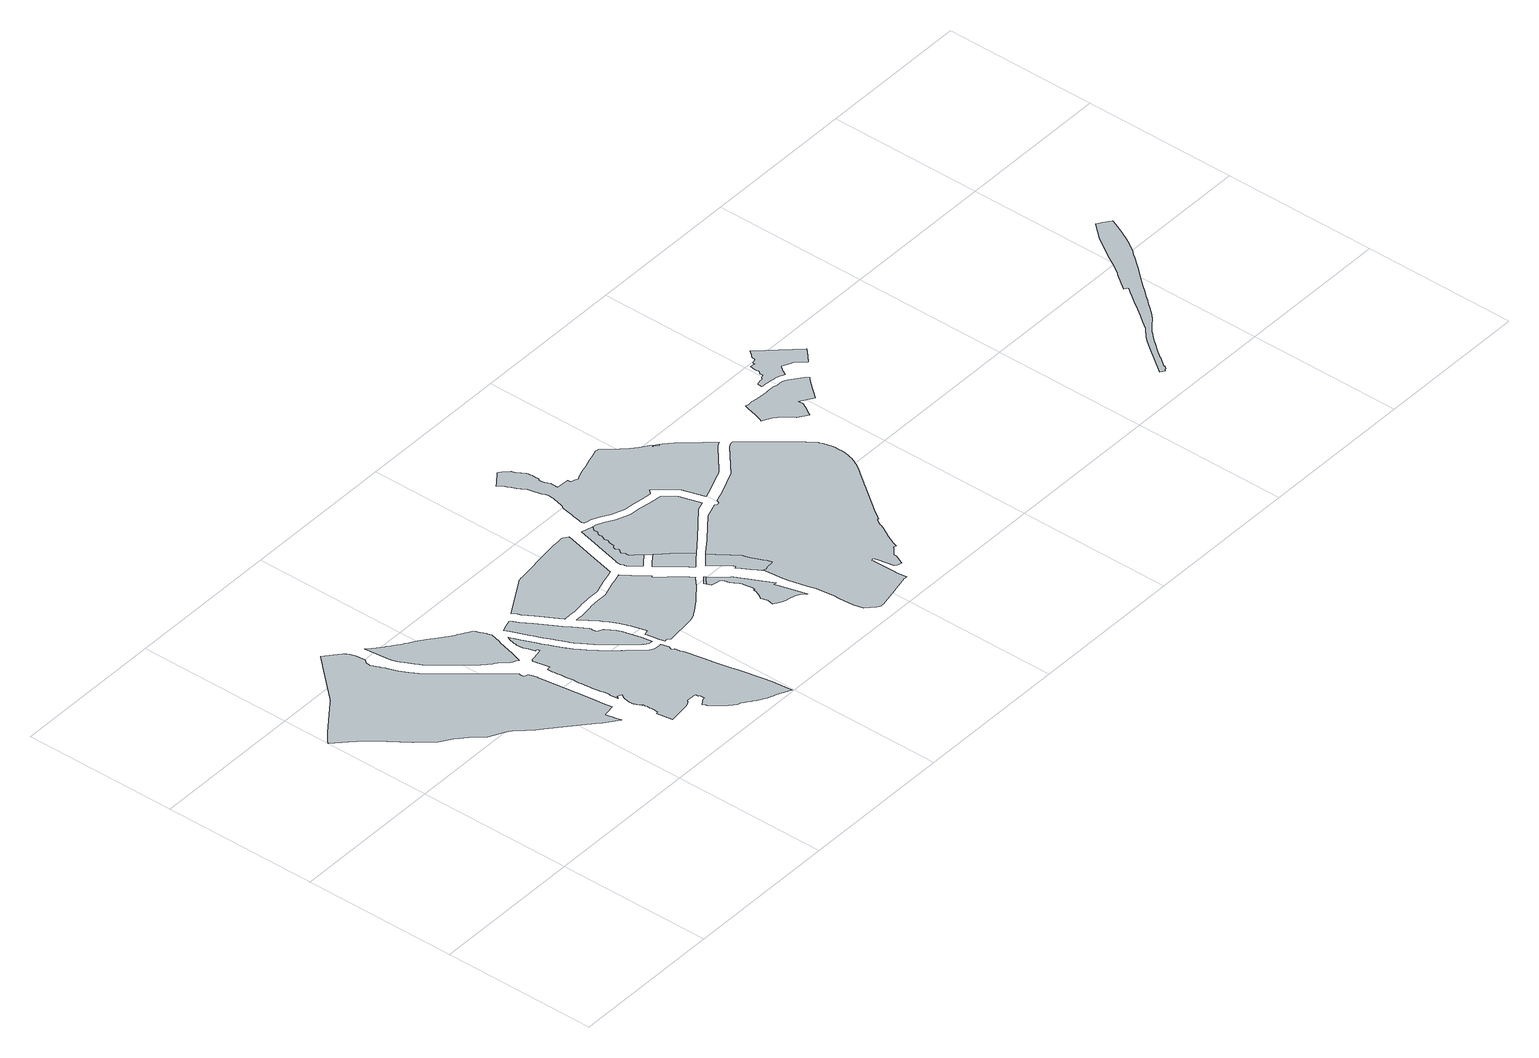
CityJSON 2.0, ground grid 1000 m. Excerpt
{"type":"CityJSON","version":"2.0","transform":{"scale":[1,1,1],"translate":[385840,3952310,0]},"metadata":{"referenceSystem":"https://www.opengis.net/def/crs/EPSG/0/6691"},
"CityObjects":{
"object1":{"type":"GenericCityObject","attributes":{"class":"25","urbanPlanType":"21","prefecture":"13","city":"13100"},"geometry":[{"type":"MultiSurface","lod":"0","boundaries":[[[0,1,2,3,4,5,6,7,8,9,10,11,12,13,14,15,16,17,18,19,20,21,22,23,24,25,26,27,28,29,30,31,32,33,34,35,36,37,38,39,40,41,42,43,44,45,46,47,48,49,50,51,52,53,54,55,56,57,58,59,60,61,62,63,64,65,66,67,68,69,70,71,72,73,74,75,76,77,78,79,80,81,82,83,84,85,86,87,88,89,90,91,92,93,94,95,96,97,98,99,100,101,102,103,104,105,106,107,108,109,110,111,112,113,114,115,116,117,118,119,120,121,122,123,124,125,126,127,128,129,130,131,132,133,134,135,136,137,138,139,140,141,142,143,144,145,146,147,148]]]}]},
"object2":{"type":"GenericCityObject","attributes":{"class":"25","urbanPlanType":"21","prefecture":"13","city":"13100"},"geometry":[{"type":"MultiSurface","lod":"0","boundaries":[[[149,150,151,152,153,154,155,156,157,158,159,160,161,162,163,164,165,166,167,168,169,170,171,172,173,174,175,176,177,178,179,180,181,182,183,184,185,186,187,188,189,190,191,192,193,194,195,196,197,198,199,200,201,202,203,204,205,206,207,208,209,210,211,212,213,214,215,216,217,218,219,220,221,222,223,224,225,226,227,228,229,230,231,232,233,234,235,236,237,238,239,240,241,242,243,244,245,246,247,248,249,250,251,252,253,254,255,256]]]}]},
"object3":{"type":"GenericCityObject","attributes":{"class":"25","urbanPlanType":"21","prefecture":"13","city":"13100"},"geometry":[{"type":"MultiSurface","lod":"0","boundaries":[[[257,258,259,260,261,262,263,264,265,266,267,268,269,270,271,272,273,274,275,276,277,278,279,280,281,282,283,284,285,286,287,288,289,290,291,292,293,294,295,296,297,298,299,300,301,302,303,304,305,306,307,308,309,310,311,312,313,314,315,316,317,318,319,320,321,322,323,324,325,326,327,328,329,330,331,332,333,334,335,336,337,338,339,340,341,342,343,344,345,346,347,348,349,350,351,352,353,354,355,356,357,358,359,360,361,362,363,364,365,366,367,368,369,370,371,372,373,374,375,376,377,378,379,380,381,382,383,384,385,386,387,388,389,390,391,392,393,394,395,396,397,398,399,400,401,402,403,404,405,406,407,408,409,410,411,412,413,414,415,416,417,418,419,420,421,422,423,424,425,426,427,428,429,430,431,432,433,434,435,436,437,438,439,440,441,442,443,444,445,446,447,448,449,450,451,452,453,454,455,456,457,458,459,460,461,462,463,464,465,466,467,468,469,470,471,472,473,474,475,476,477,478,479,480,481,482,483,484,485,486,487,488,489,490,491,492,493,494,495,496,497,498,499,500,501,502,503,504,505,506,507,508,509,510,511,512,513,514,515,516,517,518,519,520,521,522,523,524,525,526,527,528,529]]]}]},
"object4":{"type":"GenericCityObject","attributes":{"class":"25","urbanPlanType":"21","prefecture":"13","city":"13100"},"geometry":[{"type":"MultiSurface","lod":"0","boundaries":[[[530,531,532,533,534,535,536,537,538,539,540,541,542,543,544,545,546,547,548,549,550,551,552,553,554,555,556,557,558,559,560,561,562,563,564,565,566,567,568,569,570,571,572,573,574,575,576,577,578,579,580,581,582,583,584,585,586,587,588,589,590,591,592,593,594,595,596,597,598,599,600,601,602,603,604,605,606,607,608,609,610,611,612,613,614,615,616,617,618,619,620,621,622,623,624,625,626,627,628,629,630,631,632,633,634,635,636,637,638,639,640,641,642,643,644,645,646,647,648]]]}]},
"object5":{"type":"GenericCityObject","attributes":{"class":"25","urbanPlanType":"21","prefecture":"13","city":"13100"},"geometry":[{"type":"MultiSurface","lod":"0","boundaries":[[[649,650,651,652,653,654,655,656,657,658,659,660,661,662,663,664,665,666,667,668,669,670,671,672,673,674,675,676,677,678,679,680,681,682,683,684,685,686,687,688,689,690,691,692,693,694,695,696,697,698,699,700,701,702,703,704,705,706,707,708,709,710,711,712,713,714,715,716,717,718,719,720,721,722,723,724,725,726,727,728,729,730,731,732,733,734,735,736,737,738,739,740,741,742,743,744,745,746,747,748]]]}]},
"object6":{"type":"GenericCityObject","attributes":{"class":"25","urbanPlanType":"21","prefecture":"13","city":"13100"},"geometry":[{"type":"MultiSurface","lod":"0","boundaries":[[[749,750,751,752,753,754,755,756,757,758,759,760,761,762,763,764,765,766,767,768,769,770,771,772,773,774,775,776,777,778,779,780,781,782,783,784,785,786,787,788,789,790,791,792,793,794,795,796,797,798,799,800,801,802,803,804,805,806,807,808,809,810,811,812,813,814,815,816,817,818,819,820,821,822,823,824,825,826,827,828,829,830,831,832,833,834,835,836,837,838,839,840,841,842,843,844,845,846,847,848,849,850,851,852,853,854,855,856,857,858,859,860,861,862,863,864,865,866,867,868,869,870,871,872,873,874,875,876,877,878,879,880,881,882,883,884,885,886,887,888,889,890]]]}]},
"object7":{"type":"GenericCityObject","attributes":{"class":"24","urbanPlanType":"21","prefecture":"13","city":"13100"},"geometry":[{"type":"MultiSurface","lod":"0","boundaries":[[[891,892,893,894,895,896,897,898,899,900,901,902,903,904,905,906,907,908,909,910,911,912]]]}]},
"object8":{"type":"GenericCityObject","attributes":{"class":"25","urbanPlanType":"21","prefecture":"13","city":"13100"},"geometry":[{"type":"MultiSurface","lod":"0","boundaries":[[[913,914,915,916,912,911,910,909,917,918,919,920,921,922,923,924,925,926,927,928,929,930,931,932,933,934,935,936,937,938,939,940,941,942,943,944,945,946,947,948,949,950,951,952,953,954,955,956,957,958,959,960,961,962,963]]]}]},
"object9":{"type":"GenericCityObject","attributes":{"class":"25","urbanPlanType":"21","prefecture":"13","city":"13100"},"geometry":[{"type":"MultiSurface","lod":"0","boundaries":[[[964,965,966,967,968,969,970,971,972,973,974,975,976,977,978,979,980,981,982,983,984,985,986,987,988,989,990,991,992,993,994,995,996,997,998,999,1000,1001,1002,1003,1004,1005,1006,1007,1008,1009,1010,1011,1012,1013,1014,1015,1016,1017,1018,1019,1020,1021,1022,1023,1024,1025,1026,1027,1028,1029,1030,1031,1032,1033,1034,1035,1036,1037,1038,1039,1040,1041,1042,1043,1044,1045,1046,1047,1048,1049,1050,1051,1052,1053,1054,1055,1056,1057,1058,1059,1060,1061,1062,1063]]]}]},
"object10":{"type":"GenericCityObject","attributes":{"class":"25","urbanPlanType":"21","prefecture":"13","city":"13100"},"geometry":[{"type":"MultiSurface","lod":"0","boundaries":[[[1064,1065,1066,1067,1068,1069,1070,1071,1072,1073,1074,1075,1076,1077,1078,1079,1080,1081,1082,1083,1084,1085,1086,1087,1088,1089,1090,1091,1092,1093,1094,1095,1096,1097,1098]]]}]},
"object11":{"type":"GenericCityObject","attributes":{"class":"25","urbanPlanType":"21","prefecture":"13","city":"13100"},"geometry":[{"type":"MultiSurface","lod":"0","boundaries":[[[1099,1100,1101,1102,1103,1104,1105,1106,1107,1108,1109,1110,1111,1112,1113,1114,1115,1116,1117,1118,1119,1120,1121,1122,1123,1124,1125,1126,1127,1128,1129,1130,1131,1132,1133,1134,1135,1136,1137,1138,1139,1140,1141,1142,1143,1144]]]}]},
"object12":{"type":"GenericCityObject","attributes":{"class":"25","urbanPlanType":"21","prefecture":"13","city":"13100"},"geometry":[{"type":"MultiSurface","lod":"0","boundaries":[[[1145,1146,1147,1148,1149,1150,1151,1152,1153,1154,1155,1156,1157,1158,1159,1063,1062,1061,1060,1059,1058,1057,1056,1055,1054,1053,1052,1051,1050,1049,1048,1047,1046,1045,1044,1043,1042,1041,1040,1039,1038,1037,1036,1035,1034,1033,1032,1031,1030,1029,1028,1027,1026,1025,1024,1023,1022,1021,1020,1019,1018,1017,1016,1015,1014,1013,1012,1011,1010,1009,1008,1007,1006,1005,1004,1003,1002,1001,1000,999,998,997,996,995,1160,1074,1073,1072,1071,1070,1069,1068,1067,1066,1065,1064,1098]]]}]},
"object13":{"type":"GenericCityObject","attributes":{"class":"25","urbanPlanType":"21","prefecture":"13","city":"13100"},"geometry":[{"type":"MultiSurface","lod":"0","boundaries":[[[1161,1162,1163,1164,1165,1166,1167,1168,1169,1170,1171,1172,1173,1174,1175,1176,1177,1178,1179,1180,1181,1182,1183,1184,1185,1186,1187,1188,1189,1190,1191,1192,1193,1194,1195,1196,1197,1198,1199,1200,1201,1202,1203,1204,1205,1206,1207,1208,1209,1210,1211,1212,1213,1214,1215,1216,1217,1218,1219,1220,1221,1222,1223,1224,1225,1226,1227,1228,1229,1230,1231,1232,1233,1234,1235,1236,1237,1238,1239,1240,1241,1242,1243,1244,1245,1246,1247,1248,1249,1250,1251,1252,1253,1254,1255,1256,1257,1258,1259,1260,1261,1262,1263,1264,1265,1266,1267,1268,1269,1270,1271,1272,1273,1274,1275,1276,1277,1278,1279,1280,1281,1282,1283,1284,1285,1286,1287,1288,1289,1290,1291,1292,1293,1294,1295,1296,1297,1298,1299,1300,1301,1302,1303,1304,1305,1306,1307,1308,1309,1310,1311,1312,1313,1314,1315,1316,1317,1318,1319,1320,1321,1322,1323,1324,1325,1326,1327,1328,1329,1330,1331,1332,1333,1334,1335,1336,1337,1338,1339,1340,1341,1342,1343,1344,1345,1346,1347,1348,1349,1350,1117,1116,1115,1114,1113,1112,1111,1110,1109,1108,1107,1106,1105,1104,1103,1102,1101,1100,1099,1144]]]}]},
"object14":{"type":"GenericCityObject","attributes":{"class":"25","urbanPlanType":"21","prefecture":"13","city":"13100"},"geometry":[{"type":"MultiSurface","lod":"0","boundaries":[[[1351,1352,1353,1354,1355,1356,1357,1358,1359,1360,1361,1362,1363,1364,1365,1366,1367,1368,1369,1370,1371,1372,1373,1374,1375,1376,1377,1378,1379,1380,1381,1382,1383,1384,1385,1386,1387,1388,1389,1390,1391,1392,1393,1394,1395,1396,1397,1398,1399,1400,1401,1402,1403,1404,1405,1406,1407,1408,1409,1410,1411,1412,1413,1414,1415,1416,1417,1418,1419,1420,1421,1422,1423,1424,1425,1426,1427,1428,1429,1430,1431,1432,1433,1434,1435,1436,1437,1438,1439,1440,1441,1442,1443,1444,1445,1446,1447,1448,1449,1450,1451,1452,1453,1454,1455,1456,1457,1458,1459,1460,1461,1462,1463,1464,1465,1466,1467,1468,1469,1470,1471,1472,1473,1474,1475,1476,1477,1478,1479,1480,1481,1482,1483,1484,1485,1486,1487,1488,1489,1490,1491,1492,1493,1494,1495,1496,1497,1498,1499,1500,1501,1502,1503,1504,1505,1506,1507,1508,1509,1510,1511,1512,1513,1514,1515,1516,1517,1518,1519,1520,1521,1522,1523,1524,1525,1526,1527,1528,1529,1530,1531,1532,1533,1534,1535,1536,1537,1538,1539,1540,1541,1542,1543]]]}]},
"object15":{"type":"GenericCityObject","attributes":{"class":"25","urbanPlanType":"21","prefecture":"13","city":"13100"},"geometry":[{"type":"MultiSurface","lod":"0","boundaries":[[[1544,1545,1546,1470,1469,1468,1467,1466,1465,1464,1463]]]}]},
"object16":{"type":"GenericCityObject","attributes":{"class":"25","urbanPlanType":"21","prefecture":"13","city":"13100"},"geometry":[{"type":"MultiSurface","lod":"0","boundaries":[[[1547,1548,1549,1550,1551,1552,1553,1554,1555,1556,1557,1558,1559,1560,1561,1562,1563,1564,1565,1566,1567,1568,1569,1570,1571,1572,1573,1574,1575,1576,1577,1578,1579,1580,1581,1582,1583,1584,1585,1586,1587,1588,1589,1590,1591,1592,1593,1594,1595,1596,1597,1598,1599,1600,1601,1602,1603,1604,1605,1606,1607,1608,1609,1610,1611,1612,1613,1614,1615,1616,1617,1618,1619,1620,1621,1622,1623,1624,1625,1626,1627,1628,1629,1630,1631,1632,1633,1634,1635,1636,1637,1638,1639,1640,1641,1642,1643,1644,1645,1646,1647,1648,1649,1650,1651]]]}]},
"object17":{"type":"GenericCityObject","attributes":{"class":"25","urbanPlanType":"21","prefecture":"13","city":"13100"},"geometry":[{"type":"MultiSurface","lod":"0","boundaries":[[[1652,1653,1654,1655,1656,1657,1658,1659,1660,1661,1662,1663,1664,1665,1666,1667,1668,1669,1670,1671,1672,1673,1674,1675,1676,1677,1678,1679,1680,1681,1682,1683,1684,1685,1686,1687,1688,1689,1690,1691,1692,1693,1694,1695,1696,1697,1698,1699,1700,1701,1702,1703,1704,1705,1706,1707,1708,1709,1710,1711,1712,1713,1714,1715,1716,1717,1718,1719,1720,1721]]]}]},
"object18":{"type":"GenericCityObject","attributes":{"class":"25","urbanPlanType":"21","prefecture":"13","city":"13100"},"geometry":[{"type":"MultiSurface","lod":"0","boundaries":[[[1722,1723,1724,1725,1726,1727,1728,1729,1730,1731,1732,1733,1734,1735,1736,1737,1738,1739,1740,1741,1742,1743,1744,1745,1746,1747,1748,1749,1750,1751,1752,1753,1754,1755,1756,1757,1758,1759,1760,1761,1762,1763,1764,1765,1766,1767,1768,1769,1770,1771,1772,1773,1774,1775,1776,1777,1778,1779,1780,1781,1782,1783,1784,1785,1786,1787,1788,1789,1790,1791,1792,1793,1794,1795,1796,1797,1798,1799,1800,1801,1802,1803,1804,1805,1806,1807,1808,1809,1810,1811,1812,1813]]]}]}
},
"vertices":[
[1179,626,0],[1171,666,0],[1170,671,0],[1194,675,0],[1214,678,0],[1219,679,0],[1227,681,0],[1247,684,0],[1239,744,0],[1230,813,0],[1224,860,0],[1189,1125,0],[1188,1134,0],[1187,1143,0],[1185,1161,0],[1184,1166,0],[1183,1172,0],[1182,1177,0],[1181,1183,0],[1179,1188,0],[1178,1193,0],[1176,1199,0],[1175,1204,0],[1173,1209,0],[1171,1215,0],[1169,1220,0],[1167,1223,0],[1145,1229,0],[1142,1236,0],[1139,1243,0],[1143,1262,0],[1126,1283,0],[1072,1349,0],[1009,1425,0],[812,1664,0],[807,1672,0],[802,1679,0],[796,1687,0],[791,1695,0],[787,1702,0],[778,1719,0],[775,1724,0],[773,1728,0],[738,1799,0],[736,1803,0],[727,1823,0],[725,1827,0],[722,1834,0],[720,1840,0],[718,1846,0],[716,1853,0],[714,1859,0],[713,1864,0],[712,1867,0],[701,1891,0],[697,1900,0],[695,1904,0],[689,1917,0],[688,1920,0],[684,1929,0],[680,1938,0],[675,1950,0],[677,1966,0],[678,1977,0],[683,1984,0],[686,1987,0],[694,1998,0],[695,1998,0],[688,2061,0],[687,2065,0],[686,2068,0],[686,2072,0],[685,2076,0],[684,2079,0],[683,2083,0],[682,2087,0],[680,2090,0],[679,2094,0],[677,2097,0],[676,2100,0],[674,2104,0],[672,2107,0],[670,2110,0],[669,2112,0],[668,2113,0],[665,2116,0],[663,2119,0],[661,2122,0],[658,2125,0],[655,2128,0],[653,2130,0],[637,2144,0],[565,2210,0],[547,2190,0],[509,2148,0],[508,2146,0],[507,2145,0],[323,1944,0],[320,1941,0],[318,1938,0],[313,1933,0],[308,1928,0],[302,1923,0],[297,1918,0],[291,1914,0],[287,1911,0],[285,1909,0],[280,1905,0],[201,1848,0],[158,1816,0],[76,1756,0],[20,1709,0],[16,1705,0],[7,1697,0],[3,1694,0],[2,1693,0],[81,1615,0],[151,1547,0],[162,1536,0],[168,1529,0],[182,1509,0],[307,1334,0],[388,1243,0],[391,1240,0],[392,1238,0],[394,1237,0],[396,1235,0],[401,1232,0],[447,1199,0],[484,1174,0],[494,1166,0],[498,1163,0],[536,1125,0],[608,1048,0],[693,1002,0],[717,987,0],[749,962,0],[785,924,0],[814,892,0],[824,883,0],[858,855,0],[899,819,0],[918,803,0],[978,749,0],[1098,641,0],[1106,634,0],[1164,592,0],[1192,571,0],[1184,602,0],
[1266,1442,0],[1288,1517,0],[1291,1528,0],[1312,1598,0],[1306,1612,0],[1302,1623,0],[1300,1627,0],[1299,1629,0],[1293,1644,0],[1285,1663,0],[1279,1677,0],[1276,1684,0],[1273,1690,0],[1271,1693,0],[1265,1699,0],[1245,1712,0],[1231,1721,0],[1214,1731,0],[1210,1734,0],[1194,1744,0],[1180,1752,0],[1150,1770,0],[1135,1782,0],[1133,1784,0],[1127,1788,0],[1119,1796,0],[1107,1805,0],[1107,1806,0],[1104,1808,0],[1074,1832,0],[1073,1832,0],[1069,1835,0],[1055,1846,0],[1051,1849,0],[1042,1855,0],[1039,1857,0],[1023,1869,0],[1009,1878,0],[1006,1880,0],[997,1886,0],[990,1891,0],[989,1891,0],[986,1893,0],[968,1905,0],[967,1906,0],[950,1918,0],[947,1920,0],[942,1923,0],[916,1940,0],[910,1944,0],[902,1950,0],[893,1957,0],[875,1971,0],[866,1978,0],[860,1983,0],[858,1985,0],[856,1987,0],[781,2050,0],[778,2052,0],[772,2058,0],[768,2061,0],[784,1921,0],[785,1915,0],[786,1908,0],[786,1904,0],[787,1902,0],[788,1896,0],[789,1889,0],[791,1883,0],[792,1877,0],[794,1871,0],[796,1865,0],[798,1859,0],[800,1855,0],[808,1838,0],[810,1834,0],[844,1765,0],[846,1761,0],[848,1757,0],[857,1741,0],[861,1734,0],[866,1727,0],[871,1720,0],[876,1713,0],[1070,1477,0],[1076,1476,0],[1088,1463,0],[1096,1455,0],[1106,1444,0],[1111,1440,0],[1119,1434,0],[1135,1422,0],[1139,1420,0],[1143,1417,0],[1149,1412,0],[1153,1408,0],[1158,1404,0],[1164,1398,0],[1168,1392,0],[1173,1387,0],[1176,1384,0],[1190,1368,0],[1196,1363,0],[1198,1361,0],[1204,1358,0],[1218,1350,0],[1236,1340,0],[1257,1412,0],
[1419,1347,0],[1414,1360,0],[1384,1432,0],[1383,1434,0],[1367,1471,0],[1366,1475,0],[1362,1484,0],[1360,1489,0],[1349,1513,0],[1344,1496,0],[1332,1454,0],[1334,1439,0],[1330,1437,0],[1332,1409,0],[1333,1398,0],[1334,1391,0],[1344,1361,0],[1351,1341,0],[1357,1323,0],[1361,1323,0],[1365,1325,0],[1369,1326,0],[1370,1322,0],[1375,1305,0],[1340,1295,0],[1339,1295,0],[1333,1294,0],[1303,1288,0],[1293,1286,0],[1287,1286,0],[1282,1286,0],[1278,1273,0],[1279,1269,0],[1280,1263,0],[1283,1247,0],[1283,1245,0],[1288,1224,0],[1291,1206,0],[1299,1170,0],[1289,1168,0],[1273,1165,0],[1277,1132,0],[1277,1127,0],[1280,1099,0],[1282,1078,0],[1283,1071,0],[1286,1043,0],[1290,1015,0],[1292,997,0],[1293,986,0],[1295,958,0],[1296,952,0],[1299,917,0],[1300,907,0],[1303,876,0],[1305,870,0],[1310,843,0],[1315,817,0],[1318,803,0],[1326,761,0],[1318,759,0],[1325,705,0],[1332,716,0],[1335,723,0],[1368,707,0],[1367,706,0],[1365,704,0],[1363,703,0],[1358,694,0],[1351,683,0],[1348,676,0],[1347,672,0],[1345,656,0],[1342,639,0],[1342,633,0],[1342,623,0],[1342,619,0],[1343,609,0],[1345,609,0],[1346,603,0],[1350,592,0],[1359,576,0],[1363,577,0],[1365,565,0],[1365,564,0],[1372,563,0],[1372,548,0],[1373,541,0],[1374,533,0],[1374,518,0],[1376,512,0],[1377,492,0],[1375,472,0],[1374,469,0],[1376,461,0],[1358,457,0],[1358,456,0],[1375,355,0],[1402,359,0],[1469,368,0],[1479,369,0],[1485,370,0],[1508,373,0],[1527,376,0],[1546,389,0],[1555,401,0],[1601,398,0],[1607,398,0],[1613,397,0],[1616,397,0],[1621,397,0],[1626,397,0],[1623,378,0],[1627,375,0],[1632,373,0],[1632,372,0],[1633,359,0],[1632,339,0],[1632,337,0],[1624,337,0],[1622,336,0],[1619,336,0],[1614,335,0],[1609,333,0],[1601,327,0],[1580,313,0],[1590,293,0],[1590,292,0],[1593,287,0],[1596,282,0],[1599,278,0],[1605,270,0],[1606,269,0],[1609,265,0],[1609,264,0],[1611,262,0],[1612,261,0],[1615,257,0],[1624,245,0],[1629,240,0],[1636,232,0],[1640,228,0],[1644,224,0],[1647,220,0],[1648,218,0],[1649,217,0],[1655,210,0],[1661,204,0],[1667,197,0],[1678,186,0],[1679,186,0],[1682,182,0],[1686,179,0],[1694,173,0],[1695,172,0],[1696,171,0],[1701,166,0],[1705,164,0],[1710,162,0],[1712,161,0],[1715,160,0],[1716,160,0],[1719,159,0],[1733,152,0],[1736,150,0],[1742,147,0],[1754,138,0],[1762,131,0],[1765,128,0],[1774,121,0],[1778,118,0],[1780,116,0],[1791,110,0],[1799,105,0],[1800,104,0],[1804,102,0],[1810,99,0],[1822,91,0],[1830,86,0],[1840,80,0],[1843,79,0],[1855,71,0],[1869,65,0],[1881,61,0],[1887,58,0],[1901,53,0],[1921,45,0],[1924,44,0],[1936,38,0],[1947,33,0],[1965,24,0],[1967,23,0],[1973,20,0],[1994,10,0],[1993,19,0],[1980,143,0],[1969,195,0],[1938,350,0],[1928,401,0],[1909,494,0],[1894,570,0],[1872,678,0],[1868,691,0],[1865,697,0],[1857,738,0],[1842,749,0],[1846,759,0],[1851,772,0],[1847,792,0],[1841,824,0],[1839,824,0],[1829,823,0],[1817,823,0],[1793,823,0],[1784,826,0],[1765,838,0],[1762,840,0],[1759,842,0],[1756,844,0],[1743,859,0],[1733,870,0],[1725,880,0],[1724,882,0],[1718,889,0],[1705,904,0],[1703,906,0],[1702,906,0],[1691,920,0],[1689,922,0],[1677,936,0],[1676,937,0],[1674,939,0],[1667,947,0],[1660,956,0],[1658,958,0],[1654,963,0],[1652,965,0],[1647,971,0],[1635,985,0],[1632,988,0],[1622,1000,0],[1616,1008,0],[1610,1015,0],[1597,1031,0],[1588,1042,0],[1577,1057,0],[1567,1072,0],[1562,1078,0],[1559,1082,0],[1557,1085,0],[1556,1086,0],[1549,1097,0],[1540,1110,0],[1533,1121,0],[1531,1124,0],[1527,1130,0],[1522,1137,0],[1522,1138,0],[1513,1151,0],[1503,1167,0],[1502,1168,0],[1500,1173,0],[1496,1181,0],[1492,1188,0],[1489,1195,0],[1488,1196,0],[1486,1199,0],[1483,1206,0],[1482,1206,0],[1480,1210,0],[1451,1274,0],[1440,1300,0],[1423,1339,0],
[1811,878,0],[1819,878,0],[1823,878,0],[1828,878,0],[1829,878,0],[1831,878,0],[1819,942,0],[1799,1023,0],[1797,1030,0],[1796,1033,0],[1796,1034,0],[1796,1036,0],[1795,1038,0],[1795,1039,0],[1794,1041,0],[1794,1043,0],[1793,1044,0],[1793,1046,0],[1792,1047,0],[1792,1049,0],[1791,1051,0],[1791,1052,0],[1790,1054,0],[1790,1055,0],[1789,1057,0],[1789,1058,0],[1788,1060,0],[1788,1062,0],[1787,1063,0],[1787,1065,0],[1786,1066,0],[1786,1068,0],[1785,1069,0],[1784,1071,0],[1784,1073,0],[1783,1074,0],[1783,1076,0],[1782,1077,0],[1781,1079,0],[1781,1080,0],[1780,1082,0],[1779,1083,0],[1779,1085,0],[1778,1087,0],[1777,1088,0],[1777,1090,0],[1776,1091,0],[1775,1093,0],[1775,1094,0],[1774,1096,0],[1762,1113,0],[1759,1118,0],[1755,1125,0],[1751,1131,0],[1740,1148,0],[1701,1168,0],[1696,1197,0],[1701,1208,0],[1696,1216,0],[1644,1300,0],[1630,1322,0],[1602,1367,0],[1531,1485,0],[1491,1552,0],[1474,1582,0],[1464,1599,0],[1406,1581,0],[1401,1579,0],[1384,1573,0],[1392,1555,0],[1405,1524,0],[1443,1432,0],[1446,1425,0],[1472,1363,0],[1489,1323,0],[1491,1320,0],[1501,1296,0],[1531,1231,0],[1534,1225,0],[1541,1213,0],[1543,1209,0],[1545,1205,0],[1546,1202,0],[1548,1199,0],[1549,1197,0],[1550,1196,0],[1550,1195,0],[1551,1193,0],[1553,1190,0],[1567,1169,0],[1568,1167,0],[1573,1159,0],[1576,1155,0],[1579,1151,0],[1587,1140,0],[1600,1121,0],[1600,1119,0],[1606,1112,0],[1607,1109,0],[1611,1103,0],[1612,1103,0],[1615,1098,0],[1622,1088,0],[1634,1073,0],[1676,1021,0],[1688,1008,0],[1695,999,0],[1708,984,0],[1721,969,0],[1736,951,0],[1738,948,0],[1749,936,0],[1763,920,0],[1775,905,0],[1778,902,0],[1781,898,0],[1792,886,0],[1805,878,0],[1809,878,0],
[1830,1383,0],[1843,1384,0],[1853,1386,0],[1916,1389,0],[1968,1389,0],[1970,1389,0],[1972,1389,0],[1974,1389,0],[1976,1389,0],[1978,1390,0],[1979,1390,0],[1982,1391,0],[2067,1418,0],[2073,1420,0],[2125,1436,0],[2152,1443,0],[2166,1499,0],[2196,1617,0],[2214,1689,0],[2245,1814,0],[2216,1830,0],[2215,1830,0],[2213,1831,0],[2212,1832,0],[2210,1832,0],[2209,1833,0],[2207,1833,0],[2206,1833,0],[2204,1833,0],[2203,1834,0],[2201,1834,0],[2199,1834,0],[2177,1833,0],[2127,1831,0],[2103,1828,0],[2021,1817,0],[1862,1795,0],[1832,1791,0],[1799,1787,0],[1798,1787,0],[1797,1787,0],[1796,1787,0],[1795,1787,0],[1794,1787,0],[1794,1786,0],[1793,1786,0],[1792,1786,0],[1791,1786,0],[1790,1786,0],[1789,1785,0],[1788,1785,0],[1787,1785,0],[1786,1785,0],[1785,1784,0],[1784,1784,0],[1783,1784,0],[1782,1784,0],[1781,1783,0],[1780,1783,0],[1779,1783,0],[1779,1782,0],[1778,1782,0],[1777,1782,0],[1776,1782,0],[1775,1781,0],[1774,1781,0],[1773,1780,0],[1772,1780,0],[1771,1780,0],[1771,1779,0],[1770,1779,0],[1769,1779,0],[1768,1778,0],[1767,1778,0],[1766,1777,0],[1765,1777,0],[1764,1776,0],[1763,1776,0],[1762,1775,0],[1761,1775,0],[1760,1774,0],[1759,1774,0],[1758,1773,0],[1757,1772,0],[1756,1772,0],[1742,1763,0],[1690,1733,0],[1620,1692,0],[1618,1691,0],[1541,1645,0],[1524,1635,0],[1543,1603,0],[1550,1584,0],[1588,1520,0],[1660,1402,0],[1675,1376,0],[1677,1375,0],[1719,1374,0],[1754,1373,0],[1822,1382,0],
[2140,1383,0],[2113,1375,0],[2111,1374,0],[2083,1366,0],[1998,1339,0],[1995,1338,0],[1990,1336,0],[1986,1336,0],[1982,1335,0],[1977,1334,0],[1973,1334,0],[1969,1334,0],[1917,1334,0],[1857,1331,0],[1829,1328,0],[1757,1318,0],[1735,1319,0],[1711,1320,0],[1748,1265,0],[1758,1251,0],[1784,1212,0],[1792,1201,0],[1802,1184,0],[1812,1167,0],[1821,1150,0],[1822,1149,0],[1823,1147,0],[1824,1145,0],[1825,1144,0],[1826,1142,0],[1827,1140,0],[1828,1139,0],[1829,1137,0],[1829,1135,0],[1830,1134,0],[1831,1132,0],[1832,1130,0],[1833,1128,0],[1834,1127,0],[1834,1125,0],[1835,1123,0],[1836,1121,0],[1837,1120,0],[1838,1118,0],[1838,1116,0],[1839,1114,0],[1840,1113,0],[1841,1111,0],[1841,1109,0],[1842,1107,0],[1843,1106,0],[1843,1104,0],[1844,1102,0],[1845,1100,0],[1846,1099,0],[1846,1097,0],[1847,1095,0],[1848,1093,0],[1848,1091,0],[1849,1090,0],[1850,1088,0],[1850,1086,0],[1851,1084,0],[1851,1082,0],[1852,1081,0],[1853,1079,0],[1853,1077,0],[1854,1075,0],[1854,1073,0],[1855,1072,0],[1856,1070,0],[1856,1068,0],[1857,1066,0],[1857,1064,0],[1858,1061,0],[1861,1053,0],[1863,1044,0],[1884,961,0],[1887,954,0],[1880,952,0],[1854,945,0],[1855,940,0],[1871,856,0],[1877,823,0],[1892,826,0],[1914,810,0],[2106,832,0],[2110,833,0],[2114,834,0],[2119,835,0],[2123,836,0],[2127,837,0],[2131,838,0],[2135,840,0],[2139,842,0],[2143,843,0],[2147,845,0],[2151,847,0],[2155,849,0],[2159,852,0],[2183,868,0],[2256,917,0],[2274,929,0],[2356,993,0],[2387,1023,0],[2407,1042,0],[2414,1047,0],[2412,1050,0],[2409,1053,0],[2407,1056,0],[2400,1065,0],[2394,1074,0],[2394,1077,0],[2391,1081,0],[2382,1093,0],[2379,1097,0],[2375,1102,0],[2368,1111,0],[2352,1131,0],[2347,1137,0],[2346,1139,0],[2342,1143,0],[2339,1146,0],[2330,1158,0],[2327,1162,0],[2321,1169,0],[2318,1167,0],[2301,1187,0],[2294,1195,0],[2287,1204,0],[2279,1214,0],[2275,1219,0],[2270,1226,0],[2267,1228,0],[2267,1229,0],[2262,1235,0],[2268,1240,0],[2269,1241,0],[2271,1242,0],[2267,1247,0],[2240,1283,0],[2160,1389,0],
[2446,1013,0],[2444,1012,0],[2444,1011,0],[2435,1005,0],[2432,1002,0],[2429,1000,0],[2424,996,0],[2423,995,0],[2418,992,0],[2418,991,0],[2413,988,0],[2412,987,0],[2407,984,0],[2406,983,0],[2404,981,0],[2403,981,0],[2402,980,0],[2401,979,0],[2407,966,0],[2437,994,0],[2440,997,0],[2452,1006,0],
[2543,897,0],[2539,895,0],[2533,906,0],[2491,955,0],[2409,962,0],[2423,937,0],[2456,929,0],[2462,929,0],[2479,928,0],[2486,921,0],[2488,915,0],[2492,904,0],[2497,892,0],[2499,886,0],[2503,874,0],[2506,869,0],[2514,854,0],[2517,848,0],[2529,823,0],[2536,809,0],[2540,788,0],[2545,748,0],[2545,743,0],[2544,737,0],[2544,728,0],[2534,729,0],[2533,712,0],[2524,688,0],[2514,671,0],[2503,653,0],[2505,650,0],[2516,610,0],[2506,570,0],[2528,556,0],[2562,541,0],[2584,534,0],[2609,529,0],[2631,523,0],[2632,523,0],[2647,517,0],[2658,511,0],[2679,496,0],[2693,483,0],[2698,477,0],[2698,476,0],[2651,653,0],[2640,674,0],[2662,674,0],[2589,817,0],[2550,889,0],[2543,898,0],
[2321,1786,0],[2292,1670,0],[2274,1598,0],[2244,1479,0],[2243,1475,0],[2242,1472,0],[2241,1468,0],[2241,1464,0],[2241,1461,0],[2240,1457,0],[2240,1453,0],[2240,1450,0],[2240,1446,0],[2241,1442,0],[2241,1439,0],[2242,1435,0],[2247,1420,0],[2248,1416,0],[2252,1406,0],[2254,1401,0],[2260,1392,0],[2276,1374,0],[2291,1354,0],[2304,1337,0],[2306,1334,0],[2335,1356,0],[2336,1357,0],[2342,1362,0],[2344,1363,0],[2363,1377,0],[2364,1378,0],[2386,1394,0],[2349,1434,0],[2332,1452,0],[2332,1453,0],[2330,1455,0],[2329,1458,0],[2328,1461,0],[2328,1480,0],[2328,1483,0],[2326,1487,0],[2323,1491,0],[2319,1496,0],[2317,1499,0],[2316,1501,0],[2316,1504,0],[2318,1509,0],[2330,1520,0],[2331,1523,0],[2332,1527,0],[2332,1530,0],[2331,1534,0],[2329,1537,0],[2325,1544,0],[2323,1547,0],[2323,1549,0],[2322,1552,0],[2323,1555,0],[2324,1557,0],[2325,1560,0],[2327,1563,0],[2330,1566,0],[2334,1569,0],[2340,1572,0],[2342,1574,0],[2343,1581,0],[2348,1613,0],[2349,1616,0],[2351,1618,0],[2352,1620,0],[2354,1623,0],[2355,1626,0],[2355,1630,0],[2353,1637,0],[2351,1641,0],[2351,1643,0],[2350,1645,0],[2350,1648,0],[2351,1651,0],[2352,1652,0],[2356,1659,0],[2362,1671,0],[2363,1678,0],[2363,1684,0],[2362,1696,0],[2363,1700,0],[2364,1702,0],[2369,1709,0],[2374,1716,0],[2375,1719,0],[2375,1722,0],[2375,1726,0],[2374,1734,0],[2374,1739,0],[2374,1742,0],[2376,1746,0],[2380,1750,0],[2386,1756,0],[2390,1761,0],[2394,1768,0],
[2559,1203,0],[2548,1217,0],[2544,1222,0],[2513,1259,0],[2502,1272,0],[2495,1281,0],[2491,1284,0],[2489,1286,0],[2487,1288,0],[2458,1318,0],[2421,1357,0],[2396,1339,0],[2394,1336,0],[2372,1321,0],[2363,1314,0],[2360,1312,0],[2337,1295,0],[2343,1288,0],[2352,1276,0],[2366,1260,0],[2368,1256,0],[2372,1252,0],[2378,1244,0],[2393,1224,0],[2397,1219,0],[2414,1198,0],[2445,1159,0],[2464,1134,0],[2468,1129,0],[2478,1116,0],[2480,1114,0],[2487,1105,0],[2544,1151,0],[2575,1176,0],[2577,1178,0],
[2721,795,0],[2737,800,0],[2779,802,0],[2790,807,0],[2780,834,0],[2775,845,0],[2758,886,0],[2751,902,0],[2744,918,0],[2735,941,0],[2732,953,0],[2726,969,0],[2715,985,0],[2688,1024,0],[2682,1030,0],[2663,1057,0],[2638,1090,0],[2621,1112,0],[2606,1131,0],[2580,1109,0],[2531,1069,0],[2538,1061,0],[2539,1058,0],[2557,1038,0],[2558,1036,0],[2573,1017,0],[2575,1015,0],[2593,994,0],[2595,992,0],[2605,979,0],[2606,977,0],[2607,976,0],[2614,967,0],[2617,963,0],[2627,950,0],[2635,939,0],[2631,936,0],[2626,933,0],[2624,932,0],[2623,932,0],[2616,930,0],[2636,900,0],[2663,858,0],[2670,846,0],[2696,800,0],[2702,799,0],
[2629,1217,0],[2639,1224,0],[2684,1256,0],[2884,1413,0],[2942,1432,0],[2901,1572,0],[2841,1644,0],[2837,1646,0],[2751,1657,0],[2692,1668,0],[2614,1675,0],[2522,1709,0],[2521,1710,0],[2464,1741,0],[2420,1762,0],[2409,1370,0],
[2712,721,0],[2715,685,0],[2720,632,0],[2750,518,0],[2763,470,0],[2777,349,0],[2779,318,0],[2785,219,0],[2798,159,0],[2852,109,0],[2865,102,0],[2875,98,0],[2884,97,0],[2890,97,0],[2898,98,0],[2915,101,0],[3023,124,0],[3141,152,0],[3159,150,0],[3152,221,0],[3152,225,0],[3149,366,0],[3150,378,0],[3148,389,0],[3165,396,0],[3174,371,0],[3193,266,0],[3208,258,0],[3217,254,0],[3229,250,0],[3236,247,0],[3239,254,0],[3239,255,0],[3246,271,0],[3265,311,0],[3265,317,0],[3266,328,0],[3266,331,0],[3272,336,0],[3311,365,0],[3314,372,0],[3333,368,0],[3343,395,0],[3351,413,0],[3358,430,0],[3369,453,0],[3379,469,0],[3386,481,0],[3392,493,0],[3398,502,0],[3401,509,0],[3404,514,0],[3406,518,0],[3408,523,0],[3410,530,0],[3416,544,0],[3418,551,0],[3425,563,0],[3426,564,0],[3435,581,0],[3445,597,0],[3446,596,0],[3453,592,0],[3458,601,0],[3462,607,0],[3489,648,0],[3497,659,0],[3629,835,0],[3634,842,0],[3643,854,0],[3697,926,0],[3701,931,0],[3702,933,0],[3705,936,0],[3708,940,0],[3709,942,0],[3714,948,0],[3717,952,0],[3723,961,0],[3727,967,0],[3731,973,0],[3735,980,0],[3738,984,0],[3741,989,0],[3745,995,0],[3745,996,0],[3747,1000,0],[3751,1007,0],[3754,1014,0],[3758,1023,0],[3761,1029,0],[3764,1036,0],[3766,1043,0],[3768,1048,0],[3770,1055,0],[3773,1065,0],[3775,1073,0],[3777,1084,0],[3778,1091,0],[3780,1099,0],[3780,1104,0],[3781,1113,0],[3782,1121,0],[3783,1130,0],[3783,1141,0],[3783,1148,0],[3783,1155,0],[3782,1166,0],[3782,1172,0],[3781,1176,0],[3781,1182,0],[3780,1188,0],[3779,1191,0],[3778,1200,0],[3776,1211,0],[3774,1221,0],[3771,1230,0],[3768,1239,0],[3765,1248,0],[3761,1257,0],[3758,1266,0],[3755,1274,0],[3751,1280,0],[3747,1288,0],[3745,1291,0],[3723,1319,0],[3715,1330,0],[3707,1340,0],[3700,1348,0],[3698,1350,0],[3695,1354,0],[3693,1357,0],[3683,1370,0],[3674,1381,0],[3664,1393,0],[3656,1403,0],[3646,1416,0],[3636,1428,0],[3627,1440,0],[3618,1452,0],[3604,1468,0],[3590,1484,0],[3580,1496,0],[3570,1508,0],[3558,1523,0],[3544,1539,0],[3532,1555,0],[3519,1569,0],[3503,1587,0],[3491,1601,0],[3478,1617,0],[3459,1641,0],[3445,1639,0],[3444,1639,0],[3443,1639,0],[3441,1638,0],[3440,1638,0],[3439,1638,0],[3438,1638,0],[3438,1637,0],[3436,1637,0],[3435,1637,0],[3434,1636,0],[3433,1636,0],[3432,1636,0],[3430,1635,0],[3428,1634,0],[3427,1633,0],[3425,1632,0],[3424,1632,0],[3423,1631,0],[3422,1631,0],[3422,1630,0],[3421,1630,0],[3420,1629,0],[3419,1629,0],[3418,1628,0],[3417,1627,0],[3415,1625,0],[3242,1474,0],[3083,1407,0],[3013,1383,0],[3002,1362,0],[3000,1361,0],[2987,1359,0],[2970,1368,0],[2875,1335,0],[2717,1211,0],[2671,1179,0],[2662,1173,0],
[2429,2471,0],[2424,2476,0],[2353,2421,0],[2333,2407,0],[2337,2401,0],[2360,2364,0],[2366,2355,0],[2369,2349,0],[2377,2334,0],[2388,2306,0],[2401,2283,0],[2417,2252,0],[2423,2235,0],[2425,2224,0],[2427,2218,0],[2436,2178,0],[2440,2168,0],[2450,2148,0],[2452,2140,0],[2453,2130,0],[2450,2117,0],[2448,2106,0],[2448,2098,0],[2449,2087,0],[2448,2082,0],[2439,2055,0],[2437,2046,0],[2432,2028,0],[2426,2009,0],[2421,2003,0],[2418,1994,0],[2417,1990,0],[2404,1923,0],[2398,1905,0],[2393,1878,0],[2389,1857,0],[2387,1840,0],[2388,1834,0],[2390,1826,0],[2416,1819,0],[2438,1814,0],[2489,1790,0],[2545,1759,0],[2626,1729,0],[2699,1722,0],[2759,1712,0],[2820,1704,0],[2847,1734,0],[2933,1631,0],[2954,1606,0],[2999,1452,0],[3059,1473,0],[3179,1520,0],[3183,1522,0],[3184,1523,0],[3186,1523,0],[3188,1524,0],[3189,1525,0],[3191,1526,0],[3193,1527,0],[3194,1527,0],[3196,1528,0],[3198,1530,0],[3199,1530,0],[3201,1531,0],[3203,1532,0],[3204,1533,0],[3206,1534,0],[3208,1536,0],[3211,1538,0],[3213,1539,0],[3216,1541,0],[3217,1542,0],[3222,1545,0],[3222,1546,0],[3226,1549,0],[3371,1676,0],[3374,1678,0],[3377,1681,0],[3378,1682,0],[3380,1683,0],[3381,1684,0],[3382,1684,0],[3384,1686,0],[3386,1687,0],[3387,1688,0],[3388,1688,0],[3389,1689,0],[3391,1690,0],[3393,1691,0],[3394,1692,0],[3395,1692,0],[3397,1693,0],[3398,1694,0],[3399,1694,0],[3400,1695,0],[3401,1695,0],[3402,1696,0],[3404,1697,0],[3405,1697,0],[3406,1697,0],[3409,1698,0],[3399,1710,0],[3360,1755,0],[3351,1765,0],[3315,1807,0],[3313,1809,0],[3304,1820,0],[3270,1860,0],[3248,1884,0],[3225,1908,0],[3200,1930,0],[3188,1940,0],[3183,1935,0],[3182,1934,0],[3156,1958,0],[3147,1953,0],[3146,1958,0],[3154,1962,0],[3157,1964,0],[3147,1973,0],[3120,1993,0],[3096,2010,0],[3056,2043,0],[3033,2066,0],[3029,2069,0],[3017,2083,0],[2987,2115,0],[2981,2123,0],[2949,2159,0],[2940,2169,0],[2938,2171,0],[2921,2174,0],[2917,2175,0],[2875,2163,0],[2837,2152,0],[2782,2134,0],[2766,2130,0],[2732,2119,0],[2694,2106,0],[2693,2106,0],[2689,2105,0],[2669,2094,0],[2650,2101,0],[2622,2111,0],[2622,2132,0],[2580,2135,0],[2540,2136,0],[2540,2161,0],[2540,2170,0],[2540,2184,0],[2539,2187,0],[2539,2190,0],[2536,2194,0],[2533,2200,0],[2530,2206,0],[2527,2212,0],[2523,2221,0],[2522,2225,0],[2521,2230,0],[2520,2239,0],[2519,2244,0],[2519,2247,0],[2521,2254,0],[2522,2259,0],[2524,2262,0],[2525,2264,0],[2527,2265,0],[2529,2266,0],[2530,2266,0],[2528,2279,0],[2526,2287,0],[2526,2292,0],[2527,2296,0],[2528,2301,0],[2529,2308,0],[2529,2312,0],[2528,2316,0],[2527,2324,0],[2525,2336,0],[2524,2339,0],[2522,2343,0],[2520,2348,0],[2512,2361,0],[2507,2369,0],[2505,2373,0],[2503,2377,0],[2498,2386,0],[2489,2404,0],[2481,2423,0],[2449,2460,0],[2442,2460,0],[2431,2470,0],
[3183,1944,0],[3181,1946,0],[3173,1952,0],
[3765,1782,0],[3760,1783,0],[3755,1784,0],[3750,1785,0],[3749,1786,0],[3745,1774,0],[3729,1717,0],[3728,1714,0],[3727,1709,0],[3710,1653,0],[3702,1637,0],[3731,1624,0],[3738,1621,0],[3743,1618,0],[3744,1617,0],[3745,1617,0],[3749,1615,0],[3750,1614,0],[3751,1614,0],[3756,1611,0],[3756,1610,0],[3762,1607,0],[3762,1606,0],[3763,1606,0],[3767,1603,0],[3768,1602,0],[3769,1602,0],[3773,1599,0],[3774,1598,0],[3779,1594,0],[3779,1593,0],[3780,1593,0],[3784,1589,0],[3785,1589,0],[3785,1588,0],[3789,1585,0],[3790,1584,0],[3795,1579,0],[3796,1578,0],[3799,1574,0],[3800,1574,0],[3801,1573,0],[3804,1569,0],[3805,1568,0],[3809,1563,0],[3810,1562,0],[3813,1557,0],[3851,1506,0],[3913,1465,0],[3919,1476,0],[3950,1526,0],[3952,1529,0],[3959,1544,0],[3961,1547,0],[3965,1555,0],[3965,1556,0],[3964,1587,0],[4047,1533,0],[4075,1568,0],[4083,1579,0],[4130,1634,0],[4155,1662,0],[4166,1672,0],[4154,1685,0],[4147,1692,0],[4141,1698,0],[4133,1705,0],[4102,1727,0],[4075,1746,0],[4073,1749,0],[4066,1753,0],[4060,1757,0],[4053,1760,0],[4049,1762,0],[4043,1764,0],[4040,1764,0],[4039,1765,0],[4037,1765,0],[4036,1765,0],[4025,1767,0],[4020,1767,0],[3998,1765,0],[3981,1772,0],[3973,1773,0],[3965,1774,0],[3955,1774,0],[3933,1774,0],[3921,1774,0],[3919,1774,0],[3907,1774,0],[3891,1775,0],[3878,1775,0],[3870,1775,0],[3859,1775,0],[3847,1776,0],[3837,1777,0],[3827,1779,0],[3817,1780,0],[3810,1781,0],[3802,1782,0],[3797,1782,0],[3791,1782,0],[3781,1781,0],[3777,1781,0],[3772,1781,0],
[3946,1825,0],[3956,1825,0],[3960,1825,0],[3970,1824,0],[3980,1823,0],[3981,1823,0],[3988,1822,0],[4006,1821,0],[4032,1817,0],[4037,1816,0],[4041,1816,0],[4043,1816,0],[4049,1815,0],[4058,1813,0],[4066,1810,0],[4074,1807,0],[4084,1802,0],[4093,1797,0],[4101,1792,0],[4109,1809,0],[4115,1820,0],[4117,1823,0],[4122,1831,0],[4128,1838,0],[4132,1843,0],[4138,1851,0],[4144,1854,0],[4146,1855,0],[4175,1839,0],[4194,1831,0],[4210,1825,0],[4243,1791,0],[4255,1774,0],[4264,1764,0],[4304,1801,0],[4349,1843,0],[4194,2009,0],[4135,2072,0],[4124,2058,0],[4114,2043,0],[4105,2037,0],[4099,2024,0],[4099,2018,0],[4099,2013,0],[4095,2002,0],[4069,1995,0],[4066,1993,0],[4065,1989,0],[4066,1979,0],[4032,1985,0],[4027,1952,0],[4027,1945,0],[4028,1936,0],[4030,1926,0],[4028,1917,0],[4025,1915,0],[4022,1910,0],[4019,1906,0],[4018,1903,0],[4018,1893,0],[4018,1881,0],[3996,1877,0],[3986,1863,0],[3969,1862,0],[3950,1859,0],[3944,1858,0],[3940,1855,0],[3938,1852,0],[3937,1844,0],[3938,1826,0],
[6241,1282,0],[6231,1289,0],[6209,1305,0],[6121,1204,0],[6102,1174,0],[6023,1051,0],[6000,1010,0],[5962,953,0],[5950,935,0],[5946,930,0],[5868,823,0],[5890,807,0],[5857,762,0],[5846,746,0],[5818,708,0],[5780,652,0],[5744,602,0],[5715,561,0],[5678,512,0],[5621,460,0],[5600,434,0],[5562,388,0],[5433,208,0],[5459,190,0],[5469,202,0],[5474,199,0],[5489,220,0],[5486,222,0],[5485,221,0],[5484,223,0],[5529,282,0],[5536,292,0],[5538,294,0],[5543,301,0],[5541,302,0],[5561,329,0],[5608,384,0],[5630,412,0],[5643,428,0],[5656,442,0],[5656,443,0],[5659,446,0],[5661,448,0],[5669,457,0],[5681,469,0],[5694,481,0],[5706,491,0],[5718,500,0],[5732,511,0],[5746,521,0],[5754,527,0],[5762,534,0],[5766,537,0],[5772,543,0],[5779,550,0],[5788,559,0],[5810,582,0],[5832,607,0],[5840,618,0],[5853,636,0],[5869,654,0],[5897,690,0],[5899,693,0],[5932,732,0],[5953,757,0],[5995,806,0],[6015,831,0],[6017,833,0],[6062,885,0],[6121,959,0],[6122,959,0],[6129,969,0],[6132,972,0],[6139,980,0],[6144,988,0],[6150,992,0],[6152,994,0],[6163,1011,0],[6164,1013,0],[6168,1019,0],[6173,1027,0],[6179,1036,0],[6181,1038,0],[6189,1049,0],[6196,1060,0],[6215,1092,0],[6247,1159,0],[6267,1200,0],[6277,1221,0],[6283,1237,0],[6284,1239,0],[6287,1249,0]
]}
